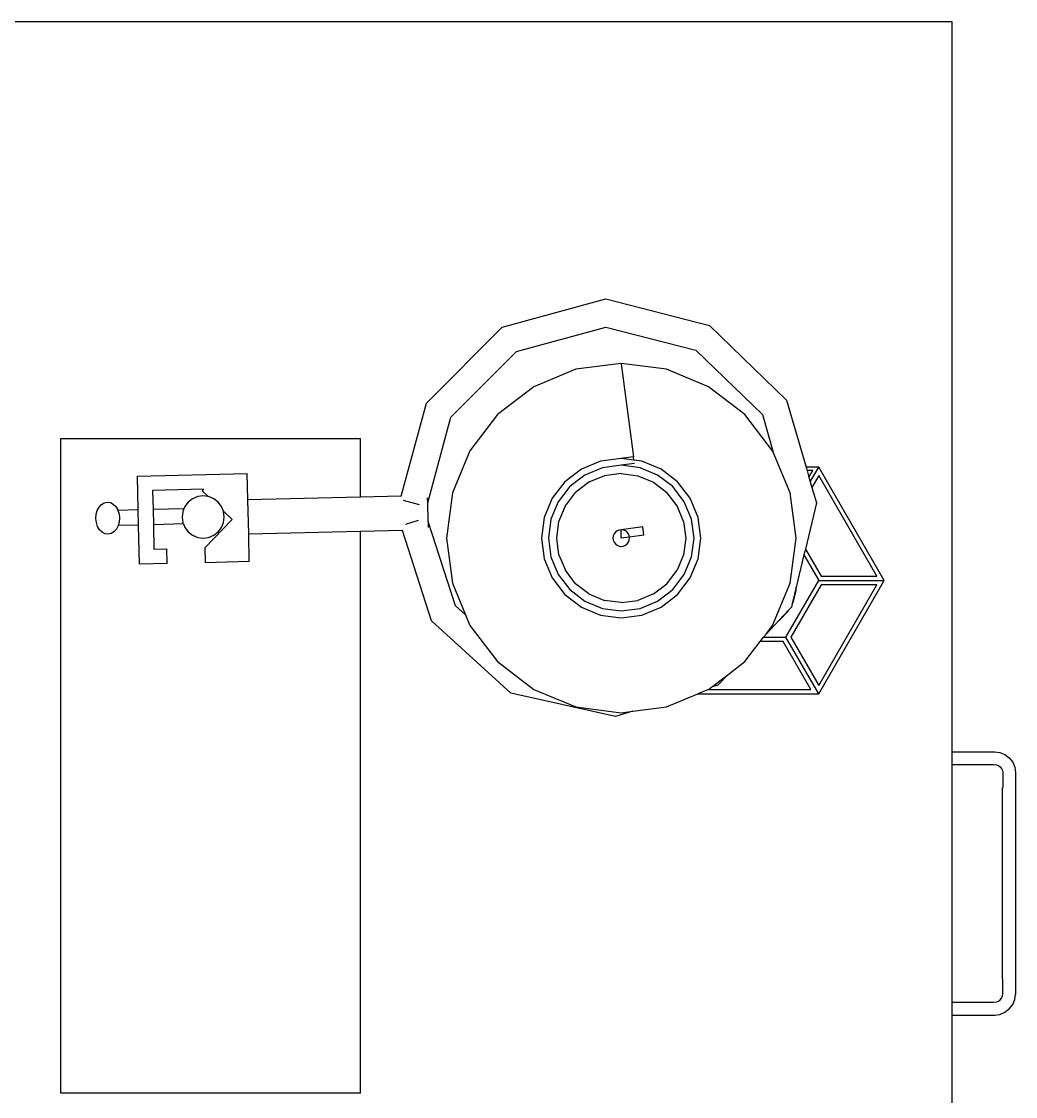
# Model space of a CAD drawing. Header units: metres. Extents: x 217 to 1422, y -179 to 129.
# Drawn here: x 1358.0885 to 1358.512, y 65.0039 to 65.4622 of the extents above; entities that cross this region are included whole.
import ezdxf

# ---------------------------------------------------------------- set-up
doc = ezdxf.new("R2010")
doc.units = ezdxf.units.M
doc.header["$LTSCALE"] = 0.5
doc.header["$MEASUREMENT"] = 0
doc.layers.add('+1', color=255, linetype='Continuous')

# ---------------------------------------------------------------- blocks, each defined once
blk = doc.blocks.new('Chemistry Lab table pl')
at = {"layer": '+1', "transparency": 33554687}
for p, q in [((2.59171, 4.79791), (2.59357, 4.79935)), ((2.59357, 4.79935), (2.59574, 4.80026)), ((2.59574, 4.80026), (2.59789, 4.80054)), ((2.59789, 4.80054), (2.69256, 4.80054)), ((2.69471, 4.80026), (2.69256, 4.80054)), ((2.69688, 4.79935), (2.69471, 4.80026)), ((2.69875, 4.79791), (2.69688, 4.79935)), ((2.58938, 4.79385), (2.59028, 4.79604)), ((2.59028, 4.79604), (2.59171, 4.79791)), ((2.59557, 4.79402), (2.59631, 4.79458)), ((2.59631, 4.79458), (2.59716, 4.79494)), ((2.59716, 4.79494), (2.59825, 4.79508)), ((2.59825, 4.79508), (2.60433, 4.79508)), ((2.68612, 4.79503), (2.60433, 4.79503)), ((2.69221, 4.79508), (2.68612, 4.79508)), ((2.6933, 4.79494), (2.69221, 4.79508)), ((2.69415, 4.79458), (2.6933, 4.79494)), ((2.69488, 4.79402), (2.69415, 4.79458)), ((2.70018, 4.79604), (2.69875, 4.79791)), ((2.70108, 4.79385), (2.70018, 4.79604)), ((2.58909, 4.79169), (2.58938, 4.79385)), ((2.58909, 4.77344), (2.58909, 4.79169)), ((2.59452, 4.79133), (2.59466, 4.79243)), ((2.59452, 4.77344), (2.59452, 4.79133)), ((2.59466, 4.79243), (2.59501, 4.79328)), ((2.59501, 4.79328), (2.59557, 4.79402)), ((2.69544, 4.79328), (2.69488, 4.79402)), ((2.69579, 4.79243), (2.69544, 4.79328)), ((2.69594, 4.79133), (2.69579, 4.79243)), ((2.69594, 4.77344), (2.69594, 4.79133)), ((2.70136, 4.79169), (2.70108, 4.79385)), ((2.70136, 4.77344), (2.70136, 4.79169)), ((2.27776, 4.09844), (2.27776, 4.77344)), ((2.27776, 4.77344), (2.58909, 4.77344)), ((2.58909, 4.77344), (2.59452, 4.77344)), ((2.59452, 4.77344), (2.69594, 4.77344)), ((2.69594, 4.77344), (2.70136, 4.77344)), ((2.70136, 4.77344), (3.22259, 4.77344)), ((2.51611, 4.74461), (2.46778, 4.71671)), ((2.56444, 4.71671), (2.51611, 4.74461)), ((2.51611, 4.71671), (2.51611, 4.74461)), ((2.51427, 4.74152), (2.47137, 4.71675)), ((2.51427, 4.71769), (2.51427, 4.74152)), ((2.51794, 4.74151), (2.51794, 4.71769)), ((2.56084, 4.71675), (2.51794, 4.74151)), ((2.46778, 4.71671), (2.46778, 4.71131)), ((2.474, 4.71312), (2.46778, 4.71671)), ((2.47137, 4.71675), (2.47643, 4.71382)), ((2.50271, 4.71101), (2.51427, 4.71769)), ((2.5052, 4.71041), (2.51611, 4.71671)), ((2.54027, 4.70276), (2.51611, 4.71671)), ((2.51794, 4.71769), (2.54021, 4.70483)), ((2.54021, 4.70483), (2.56084, 4.71675)), ((2.56444, 4.71671), (2.54027, 4.70276)), ((2.56444, 4.66521), (2.56444, 4.71671)), ((2.46778, 4.71131), (2.46922, 4.71173)), ((2.47201, 4.71254), (2.46922, 4.71415)), ((2.46922, 4.71415), (2.46922, 4.71173)), ((2.46922, 4.71173), (2.47201, 4.71254)), ((2.47201, 4.71254), (2.474, 4.71312)), ((2.474, 4.71312), (2.47643, 4.71382)), ((2.47643, 4.71382), (2.48303, 4.71574)), ((2.48303, 4.71574), (2.50271, 4.71101)), ((2.56257, 4.71339), (2.54214, 4.7016)), ((2.56253, 4.66981), (2.56257, 4.71339)), ((2.43916, 4.70299), (2.46778, 4.71131)), ((2.49801, 4.70707), (2.47873, 4.70453)), ((2.51729, 4.70453), (2.49801, 4.70707)), ((2.50271, 4.71101), (2.5052, 4.71041)), ((2.5052, 4.71041), (2.519, 4.7071)), ((2.52032, 4.70712), (2.519, 4.7071)), ((2.519, 4.7071), (2.52604, 4.7054)), ((2.525, 4.70598), (2.52032, 4.70712)), ((2.40738, 4.67018), (2.43916, 4.70299)), ((2.47873, 4.70453), (2.46142, 4.69736)), ((2.53526, 4.69708), (2.51729, 4.70453)), ((2.52604, 4.7054), (2.525, 4.70598)), ((2.52604, 4.7054), (2.52744, 4.70507)), ((2.52744, 4.70507), (2.52855, 4.70403)), ((2.52923, 4.70366), (2.52855, 4.70403)), ((2.52855, 4.70403), (2.53299, 4.69985)), ((2.53271, 4.70032), (2.52923, 4.70366)), ((2.54027, 4.69324), (2.54027, 4.70276)), ((2.53299, 4.69985), (2.53271, 4.70032)), ((2.53299, 4.69985), (2.53894, 4.69426)), ((2.54214, 4.7016), (2.54214, 4.69181)), ((2.46076, 4.69708), (2.44533, 4.68524)), ((2.44536, 4.69269), (2.46142, 4.69736)), ((2.46142, 4.69736), (2.46076, 4.69708)), ((2.53894, 4.69426), (2.53526, 4.69708)), ((2.54027, 4.69324), (2.53894, 4.69426)), ((2.41787, 4.66431), (2.44536, 4.69269)), ((2.54214, 4.69181), (2.54027, 4.69324)), ((2.55069, 4.68524), (2.54214, 4.69181)), ((2.44533, 4.68524), (2.43349, 4.66981)), ((2.55627, 4.67797), (2.55069, 4.68524)), ((2.55627, 4.67797), (2.56073, 4.67378)), ((2.56156, 4.67108), (2.55627, 4.67797)), ((2.56073, 4.67378), (2.56156, 4.67108)), ((2.56253, 4.66981), (2.56156, 4.67108)), ((2.39604, 4.62593), (2.40738, 4.67018)), ((2.43349, 4.66981), (2.42604, 4.65185)), ((2.49801, 4.66653), (2.48922, 4.66537)), ((2.5068, 4.66537), (2.49801, 4.66653)), ((2.56253, 4.66981), (2.56444, 4.66521)), ((2.40807, 4.62603), (2.41787, 4.66431)), ((2.48103, 4.66198), (2.47399, 4.65658)), ((2.48922, 4.66537), (2.48103, 4.66198)), ((2.48998, 4.66252), (2.4825, 4.65942)), ((2.49801, 4.66358), (2.48998, 4.66252)), ((2.50604, 4.66252), (2.49801, 4.66358)), ((2.51352, 4.65942), (2.50604, 4.66252)), ((2.51499, 4.66198), (2.5068, 4.66537)), ((2.52202, 4.65658), (2.51499, 4.66198)), ((2.56997, 4.65185), (2.56444, 4.66521)), ((2.4825, 4.65942), (2.47608, 4.65449)), ((2.49089, 4.65912), (2.48426, 4.65637)), ((2.49089, 4.65912), (2.49801, 4.66005)), ((2.49801, 4.66005), (2.50512, 4.65912)), ((2.50512, 4.65912), (2.51175, 4.65637)), ((2.51994, 4.65449), (2.51352, 4.65942)), ((2.47399, 4.65658), (2.4686, 4.64954)), ((2.47608, 4.65449), (2.47115, 4.64807)), ((2.48426, 4.65637), (2.47857, 4.652)), ((2.51745, 4.652), (2.51175, 4.65637)), ((2.52487, 4.64807), (2.51994, 4.65449)), ((2.52742, 4.64954), (2.52202, 4.65658)), ((2.42604, 4.65185), (2.42351, 4.63256)), ((2.4686, 4.64954), (2.4652, 4.64135)), ((2.47115, 4.64807), (2.46805, 4.64059)), ((2.4742, 4.64631), (2.47857, 4.652)), ((2.52182, 4.64631), (2.51745, 4.652)), ((2.52797, 4.64059), (2.52487, 4.64807)), ((2.53081, 4.64135), (2.52742, 4.64954)), ((2.57186, 4.63751), (2.56997, 4.65185)), ((2.47145, 4.63968), (2.4742, 4.64631)), ((2.52182, 4.64631), (2.52456, 4.63968)), ((2.4652, 4.64135), (2.46476, 4.63798)), ((2.46805, 4.64059), (2.46699, 4.63256)), ((2.47052, 4.63256), (2.47145, 4.63968)), ((2.49676, 4.64219), (2.49328, 4.64173)), ((2.49328, 4.64173), (2.49448, 4.63256)), ((2.49676, 4.64219), (2.49757, 4.63603)), ((2.5255, 4.63256), (2.52456, 4.63968)), ((2.52902, 4.63256), (2.52797, 4.64059)), ((2.53197, 4.63256), (2.53081, 4.64135)), ((2.42366, 4.63257), (2.46336, 4.63779)), ((2.46476, 4.63798), (2.46336, 4.63779)), ((2.46336, 4.63779), (2.46405, 4.63256)), ((2.46476, 4.63798), (2.46405, 4.63256)), ((2.46625, 4.63817), (2.46699, 4.63256)), ((2.49496, 4.63433), (2.4946, 4.63348)), ((2.49552, 4.63506), (2.49496, 4.63433)), ((2.49625, 4.63562), (2.49552, 4.63506)), ((2.4971, 4.63597), (2.49625, 4.63562)), ((2.49757, 4.63603), (2.4971, 4.63597)), ((2.49801, 4.63609), (2.49757, 4.63603)), ((2.49757, 4.63603), (2.49801, 4.63256)), ((2.49892, 4.63597), (2.49801, 4.63609)), ((2.49977, 4.63562), (2.49892, 4.63597)), ((2.5005, 4.63506), (2.49977, 4.63562)), ((2.50106, 4.63433), (2.5005, 4.63506)), ((2.50141, 4.63348), (2.50106, 4.63433)), ((2.57186, 4.63751), (2.57413, 4.63011)), ((2.57251, 4.63256), (2.57186, 4.63751)), ((2.42366, 4.63257), (2.42351, 4.63256)), ((2.42351, 4.63256), (2.42604, 4.61328)), ((2.46405, 4.63256), (2.4652, 4.62377)), ((2.46699, 4.63256), (2.46805, 4.62454)), ((2.47052, 4.63256), (2.47145, 4.62545)), ((2.4946, 4.63348), (2.49448, 4.63256)), ((2.49448, 4.63256), (2.4946, 4.63165)), ((2.49801, 4.63256), (2.49448, 4.63256)), ((2.4946, 4.63165), (2.49496, 4.6308)), ((2.49496, 4.6308), (2.49552, 4.63007)), ((2.49552, 4.63007), (2.49625, 4.62951)), ((2.49625, 4.62951), (2.4971, 4.62916)), ((2.4971, 4.62916), (2.49801, 4.62904)), ((2.49801, 4.62904), (2.49892, 4.62916)), ((2.49892, 4.62916), (2.49977, 4.62951)), ((2.49977, 4.62951), (2.5005, 4.63007)), ((2.5005, 4.63007), (2.50106, 4.6308)), ((2.50106, 4.6308), (2.50141, 4.63165)), ((2.50153, 4.63256), (2.50141, 4.63348)), ((2.50141, 4.63165), (2.50153, 4.63256)), ((2.5255, 4.63256), (2.52456, 4.62545)), ((2.52797, 4.62454), (2.52902, 4.63256)), ((2.53081, 4.62377), (2.53197, 4.63256)), ((2.57413, 4.63011), (2.56413, 4.58554)), ((2.56997, 4.61328), (2.57251, 4.63256)), ((2.40813, 4.58188), (2.39604, 4.62593)), ((2.41852, 4.58793), (2.40807, 4.62603)), ((2.47145, 4.62545), (2.4742, 4.61882)), ((2.52182, 4.61882), (2.52456, 4.62545)), ((2.4652, 4.62377), (2.4686, 4.61558)), ((2.46805, 4.62454), (2.47115, 4.61706)), ((2.52487, 4.61706), (2.52797, 4.62454)), ((2.52742, 4.61558), (2.53081, 4.62377)), ((2.4686, 4.61558), (2.47399, 4.60855)), ((2.47115, 4.61706), (2.47608, 4.61063)), ((2.4742, 4.61882), (2.47857, 4.61312)), ((2.52182, 4.61882), (2.51745, 4.61312)), ((2.51994, 4.61063), (2.52487, 4.61706)), ((2.52202, 4.60855), (2.52742, 4.61558)), ((2.42604, 4.61328), (2.43349, 4.59531)), ((2.48426, 4.60875), (2.47857, 4.61312)), ((2.51745, 4.61312), (2.51175, 4.60875)), ((2.56253, 4.59531), (2.56997, 4.61328)), ((2.47399, 4.60855), (2.48103, 4.60315)), ((2.47608, 4.61063), (2.4825, 4.6057)), ((2.49089, 4.60601), (2.48426, 4.60875)), ((2.50512, 4.60601), (2.51175, 4.60875)), ((2.51179, 4.6087), (2.51175, 4.60875)), ((2.51352, 4.6057), (2.51994, 4.61063)), ((2.51499, 4.60315), (2.52202, 4.60855)), ((2.48103, 4.60315), (2.48922, 4.59976)), ((2.4825, 4.6057), (2.48998, 4.6026)), ((2.48998, 4.6026), (2.49801, 4.60155)), ((2.49801, 4.60507), (2.49089, 4.60601)), ((2.50512, 4.60601), (2.49801, 4.60507)), ((2.49801, 4.60155), (2.50604, 4.6026)), ((2.50604, 4.6026), (2.51352, 4.6057)), ((2.5068, 4.59976), (2.51499, 4.60315)), ((2.48922, 4.59976), (2.49801, 4.5986)), ((2.49801, 4.5986), (2.5068, 4.59976)), ((2.43349, 4.59531), (2.44533, 4.57988)), ((2.55069, 4.57988), (2.56253, 4.59531)), ((2.44649, 4.56001), (2.41852, 4.58793)), ((2.56413, 4.58554), (2.53334, 4.55179)), ((2.44046, 4.54961), (2.40813, 4.58188)), ((2.44533, 4.57988), (2.46076, 4.56804)), ((2.53526, 4.56804), (2.55069, 4.57988)), ((2.46076, 4.56804), (2.47873, 4.5606)), ((2.51729, 4.5606), (2.53072, 4.56616)), ((2.53072, 4.56616), (2.52683, 4.5619)), ((2.53072, 4.56616), (2.53526, 4.56804)), ((2.47873, 4.5606), (2.49801, 4.55806)), ((2.52683, 4.5619), (2.4909, 4.55028)), ((2.49801, 4.55806), (2.51729, 4.5606)), ((2.48294, 4.55009), (2.44649, 4.56001)), ((2.53334, 4.55179), (2.49482, 4.53933)), ((2.48017, 4.5388), (2.44046, 4.54961)), ((2.48294, 4.55009), (2.48083, 4.55004)), ((2.4909, 4.55028), (2.48294, 4.55009)), ((2.4909, 4.55028), (2.49348, 4.55034)), ((2.48189, 4.53961), (2.48374, 4.5464)), ((2.49044, 4.54603), (2.49216, 4.54071)), ((2.48017, 4.5388), (2.48019, 4.53879)), ((2.48017, 4.5388), (2.48057, 4.52144)), ((2.49479, 4.53932), (2.49482, 4.53933)), ((2.49482, 4.53933), (2.49524, 4.52144)), ((2.48057, 4.52144), (2.45562, 4.52144)), ((2.45562, 4.3938), (2.45562, 4.52144)), ((2.48057, 4.52144), (2.4817, 4.47348)), ((2.49524, 4.52144), (2.49636, 4.47383)), ((2.73473, 4.52144), (2.49524, 4.52144)), ((2.73473, 4.52144), (2.73473, 4.3938)), ((2.4817, 4.47348), (2.47049, 4.47322)), ((2.49636, 4.47383), (2.4817, 4.47348)), ((2.50805, 4.4741), (2.49636, 4.47383)), ((2.50805, 4.4741), (2.50849, 4.45533)), ((2.47159, 4.42646), (2.47049, 4.47322)), ((2.49004, 4.46679), (2.48648, 4.46305)), ((2.49004, 4.46679), (2.50221, 4.45518)), ((2.48265, 4.4608), (2.48121, 4.45894)), ((2.48451, 4.46224), (2.48265, 4.4608)), ((2.48648, 4.46305), (2.48451, 4.46224)), ((2.48669, 4.46314), (2.48648, 4.46305)), ((2.48902, 4.46345), (2.48669, 4.46314)), ((2.49135, 4.46314), (2.48902, 4.46345)), ((2.49353, 4.46224), (2.49135, 4.46314)), ((2.49539, 4.4608), (2.49353, 4.46224)), ((2.49683, 4.45894), (2.49539, 4.4608)), ((2.48029, 4.45656), (2.47783, 4.45399)), ((2.48029, 4.45656), (2.48, 4.45443)), ((2.48031, 4.45676), (2.48029, 4.45656)), ((2.48121, 4.45894), (2.48031, 4.45676)), ((2.49773, 4.45676), (2.49683, 4.45894)), ((2.49803, 4.45443), (2.49773, 4.45676)), ((2.50221, 4.45518), (2.50849, 4.45533)), ((2.47721, 4.45459), (2.47772, 4.43288)), ((2.47721, 4.45459), (2.47783, 4.45399)), ((2.48, 4.45443), (2.48031, 4.4521)), ((2.48031, 4.4521), (2.48121, 4.44992)), ((2.49683, 4.44992), (2.49773, 4.4521)), ((2.49773, 4.4521), (2.49803, 4.45443)), ((2.48121, 4.44992), (2.48265, 4.44806)), ((2.48265, 4.44806), (2.48451, 4.44662)), ((2.48451, 4.44662), (2.48552, 4.44621)), ((2.48552, 4.44621), (2.48583, 4.43307)), ((2.48552, 4.44621), (2.48669, 4.44572)), ((2.49199, 4.44599), (2.49135, 4.44572)), ((2.49199, 4.44599), (2.49353, 4.44662)), ((2.49199, 4.44599), (2.49229, 4.43322)), ((2.49353, 4.44662), (2.49539, 4.44806)), ((2.49539, 4.44806), (2.49683, 4.44992)), ((2.48669, 4.44572), (2.48902, 4.44542)), ((2.48902, 4.44542), (2.49135, 4.44572)), ((2.50887, 4.43904), (2.50259, 4.4389)), ((2.50272, 4.43347), (2.50259, 4.4389)), ((2.50887, 4.43904), (2.50914, 4.42734)), ((2.47772, 4.43288), (2.48583, 4.43307)), ((2.48583, 4.43307), (2.49229, 4.43322)), ((2.49229, 4.43322), (2.50272, 4.43347)), ((2.48597, 4.4268), (2.47159, 4.42646)), ((2.49243, 4.42695), (2.48597, 4.4268)), ((2.48597, 4.4268), (2.48618, 4.41813)), ((2.50914, 4.42734), (2.49243, 4.42695)), ((2.49243, 4.42695), (2.49264, 4.41828)), ((2.48618, 4.41813), (2.48764, 4.41861)), ((2.48764, 4.41861), (2.4894, 4.41883)), ((2.4894, 4.41883), (2.49117, 4.4187)), ((2.49117, 4.4187), (2.49264, 4.41828)), ((2.48269, 4.41362), (2.4829, 4.41493)), ((2.4829, 4.41493), (2.48355, 4.41616)), ((2.48355, 4.41616), (2.48461, 4.41723)), ((2.48461, 4.41723), (2.486, 4.41807)), ((2.486, 4.41807), (2.48618, 4.41813)), ((2.49264, 4.41828), (2.49283, 4.41823)), ((2.49283, 4.41823), (2.49426, 4.41746)), ((2.49426, 4.41746), (2.49537, 4.41644)), ((2.49537, 4.41644), (2.49608, 4.41524)), ((2.49608, 4.41524), (2.49634, 4.41394)), ((2.49634, 4.41394), (2.49614, 4.41262)), ((2.48296, 4.41232), (2.48269, 4.41362)), ((2.48367, 4.41111), (2.48296, 4.41232)), ((2.48478, 4.41009), (2.48367, 4.41111)), ((2.48621, 4.40932), (2.48478, 4.41009)), ((2.48787, 4.40886), (2.48621, 4.40932)), ((2.49303, 4.40948), (2.4914, 4.40894)), ((2.49443, 4.41032), (2.49303, 4.40948)), ((2.49549, 4.41139), (2.49443, 4.41032)), ((2.49614, 4.41262), (2.49549, 4.41139)), ((2.48964, 4.40873), (2.48787, 4.40886)), ((2.4914, 4.40894), (2.48964, 4.40873)), ((2.73473, 4.3938), (2.45562, 4.3938))]:
    blk.add_line(p, q, dxfattribs=at)
blk = doc.blocks.new('PLAN FF')
at = {"layer": '+1', "transparency": 33554687, "rotation": 269.9999999999999}
blk.add_blockref('Chemistry Lab table pl', (1353.7115, 67.73995), dxfattribs=at)

msp = doc.modelspace()

# ---------------------------------------------------------------- block references
at = {"transparency": 33554687}
msp.add_blockref('PLAN FF', (0, 0), dxfattribs=at)

doc.saveas('drawing.dxf')
